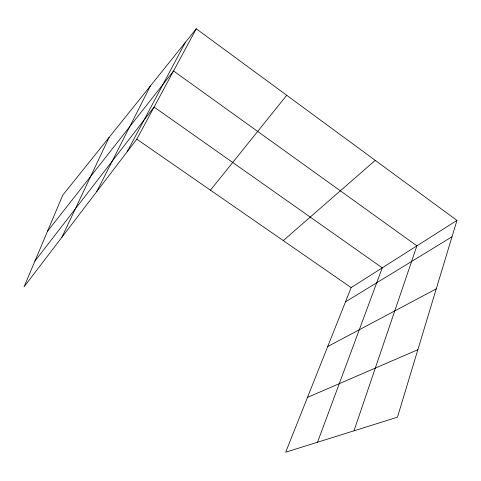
<?xml version="1.0" encoding="UTF-8"?>
<svg xmlns="http://www.w3.org/2000/svg" width="481" height="481" viewBox="0 0 481 481"><rect width="100%" height="100%" fill="white"/><g stroke="black" fill="none" stroke-linecap="round" stroke-linejoin="round"><path stroke-width="0.72" d="M456.95 220.406L397.456 417.201L285.69 452.2L351.154 287.608L456.95 220.406L196.254 28.8L62.77 195.142L24.05 286.832L136.79 139.165L196.254 28.8M353.98 430.814L416.907 245.839L173.539 70.96L47.505 231.295M317.538 442.225L382.269 267.845L154.094 107.053L34.909 261.117M61.887 237.271L109.121 137.38M96.729 191.642L150.391 85.955M127.122 151.828L185.341 42.4M210.45 190.175L286.718 95.286M283.273 240.602L375.24 160.353M345.478 301.87L452.002 236.778M327.717 346.536L436.255 288.865M307.491 397.384L417.863 349.705M136.79 139.165L351.154 287.608"/></g></svg>
